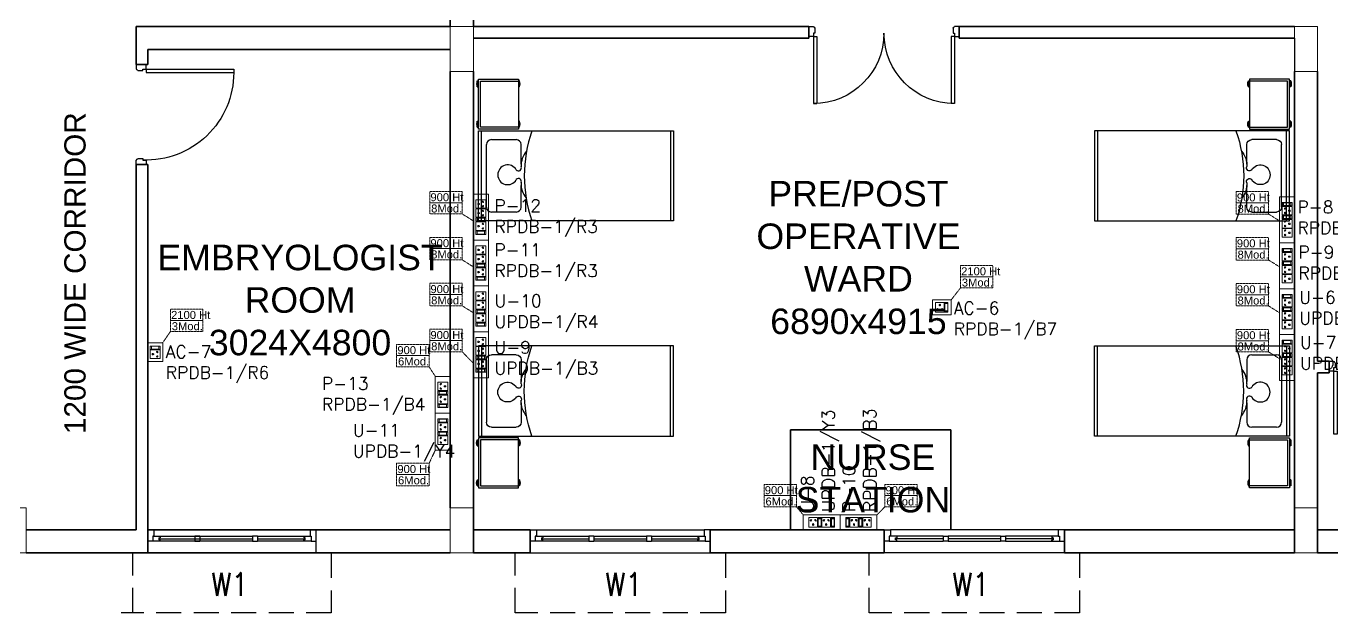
# Model space of a CAD drawing. Extents: x 2982526 to 3410143, y -1442121 to -1332990.
# Drawn here: x 3158256 to 3171304, y -1375970 to -1370105 of the extents above; entities that cross this region are included whole.
import ezdxf
from ezdxf.enums import TextEntityAlignment as Align

# ---------------------------------------------------------------- set-up
doc = ezdxf.new("R2010")
doc.units = 0
doc.header["$MEASUREMENT"] = 0
for name, pattern in [('1', [0, 0, 0]), ('DASHED', [0.75, 0.5, -0.25]), ('DASHED2', [0.375, 0.25, -0.125])]:
    doc.linetypes.add(name, pattern=pattern)
doc.layers.add('CFT_LOOPING', color=7, linetype='1', lineweight=0, true_color=0xd6d600)
doc.layers.add('ELE-6A AC SOCKET', color=7, linetype='Continuous', lineweight=0, true_color=0x00ceb6)
for name, color, linetype in [('Chajja', 7, 'DASHED'), ('DOOR', 40, 'Continuous'), ('furniture', 33, 'Continuous'), ('Plan', 44, 'Continuous'), ('TEXT', 5, '1'), ('W1', 7, 'Continuous')]:
    doc.layers.add(name, color=color, linetype=linetype)
for name, color, linetype, lineweight in [('Column', 162, 'Continuous', 13), ('ELE-2NOS OF 6-16 RAW POWER SOCKET', 1, 'Continuous', 0), ('ELE-3NOS 6-16A POWER SOCKET', 5, 'Continuous', 0), ('ELE-8M 6-16A UPS SOCKET', 223, 'Continuous', 0), ('ELE-POWER SOCKET TEXT', 7, 'Continuous', 5), ('ELE. 2N0S OF 6-16 UPS SOCKETS', 191, 'Continuous', 0), ('WALL', 7, '1', 35), ('windows', 4, 'Continuous', 0)]:
    doc.layers.add(name, color=color, linetype=linetype, lineweight=lineweight)
doc.styles.add('ARIAL', font='arial.ttf')
doc.styles.add('ROMANS', font='romans.shx')

# ---------------------------------------------------------------- blocks, each defined once
blk = doc.blocks.new('A$C19B8274B')
at = {"layer": 'DOOR'}
for p, q in [((-45, 925), (-80, 925)), ((-80, 50), (-80, 925)), ((-45, 50), (-45, 925)), ((-45, 50), (-80, 50)), ((-955, -50), (-955, -47.5)), ((-940, -35), (-942.5, -35)), ((-60, -35), (-57.5, -35)), ((-45, -50), (-45, -47.5))]:
    blk.add_line(p, q, dxfattribs=at)
for points in [[(-940, 15), (-955, 15), (-955, 50), (-1000, 50), (-1000, -50), (-955, -50)], [(-940, -35), (-940, 15)], [(-60, 15), (-45, 15), (-45, 50), (0, 50), (0, -50), (-45, -50)], [(-60, -35), (-60, 15)]]:
    blk.add_lwpolyline(points, dxfattribs=at)
at = {"layer": 'DOOR', "color": 145}
blk.add_arc((-80, 50), 875, 90, 182.29244, dxfattribs=at)
at = {"layer": 'DOOR'}
for centre, start, end in [((-955, -35), 270, 0), ((-45, -35), 180, 270)]:
    blk.add_arc(centre, 12.5, start, end, dxfattribs=at)
blk = doc.blocks.new('A$C5E6D2A54')
at = {"layer": 'furniture', "color": 8}
for p, q in [((-442, 400), (-1342, 400)), ((-1342, 400), (-1342, -1550)), ((-442, -1550), (-442, 400)), ((-442, 370), (-1342, 370)), ((-1254, 270), (-1254, 22)), ((-580, 319), (-1205, 319)), ((-531, 22), (-531, 270)), ((-1010, -27), (-1205, -27)), ((-580, -27), (-796, -27)), ((-1342, -1520), (-442, -1520)), ((-1342, -1550), (-442, -1550))]:
    blk.add_line(p, q, dxfattribs=at)
at = {"layer": 'furniture', "color": 8, "extrusion": (0, 0, -1)}
for centre, major_axis, ratio, start_param, end_param in [((-1205, 270), (34.8, 34.8), 1, 3.926991, 5.497787), ((-580, 270), (-34.8, 34.8), 1, 0.785398, 2.356194), ((-903, 107), (99, 0), 0.994805, 2.082243, 7.342535), ((-1205, 22), (-34.8, 34.8), 1, 3.926991, 5.497787), ((-971, -1), (-3.7, 29), 1, 0.827079, 3.777674), ((-836, -1), (3.5, 29), 1, 2.514084, 5.464678), ((-580, 22), (34.8, 34.8), 1, 0.785398, 2.356194), ((-892, -1416), (0, 1357), 0.999449, -0.338206, 0.338206), ((-995, -243), (-153, 153), 1, 0.057548, 0.834547), ((-812, -243), (69, 205), 0.993949, -0.370916, 0.370916)]:
    blk.add_ellipse(centre, major_axis=major_axis, ratio=ratio, start_param=start_param, end_param=end_param, dxfattribs=at)
blk = doc.blocks.new('A$C258329DF')
at = {"layer": 'furniture', "color": 8}
for p, q in [((242, 428), (742, 428)), ((242, 28), (242, 428)), ((260, 440), (260, 428)), ((320, 440), (260, 440)), ((261, 48), (261, 428)), ((320, 440), (320, 428)), ((661, 440), (661, 428)), ((721, 440), (661, 440)), ((721, 440), (721, 428)), ((722, 428), (722, 48)), ((742, 428), (742, 28)), ((742, 28), (242, 28)), ((260, 16), (260, 28)), ((320, 16), (260, 16)), ((722, 48), (261, 48)), ((320, 16), (320, 28)), ((661, 16), (661, 28)), ((721, 16), (661, 16)), ((721, 16), (721, 28))]:
    blk.add_line(p, q, dxfattribs=at)
for centre, start, end in [((290, 354), 71.0754, 108.9246), ((691, 354), 71.0754, 108.9246), ((290, 102), 251.0754, 288.9246), ((691, 102), 251.0754, 288.9246)]:
    blk.add_arc(centre, 91.1, start, end, dxfattribs=at)
blk = doc.blocks.new('A$C45A5314D')
at = {"layer": 'furniture', "ltscale": 0.75, "rotation": 270}
blk.add_blockref('A$C258329DF', (-1978, 1209), dxfattribs=at)
at = {"layer": 'furniture', "color": 233, "xscale": -1, "rotation": 90}
blk.add_blockref('A$C5E6D2A54', (-1550, -892), dxfattribs=at)
blk = doc.blocks.new('21500')
at = {"layer": 'DOOR'}
for p, q in [((45, 100), (45, 770)), ((45, 770), (80, 770)), ((80, 100), (80, 770)), ((1420, 100), (1420, 770)), ((1455, 770), (1420, 770)), ((1455, 100), (1455, 770)), ((45, 100), (80, 100)), ((45, 0), (45, 2.5)), ((60, 15), (57.5, 15)), ((1455, 100), (1420, 100)), ((1440, 15), (1442.5, 15)), ((1455, 0), (1455, 2.5))]:
    blk.add_line(p, q, dxfattribs=at)
for points in [[(60, 65), (45, 65), (45, 100), (0, 100), (0, 0), (45, 0)], [(60, 15), (60, 65)], [(1440, 65), (1455, 65), (1455, 100), (1500, 100), (1500, 0), (1455, 0)], [(1440, 15), (1440, 65)]]:
    blk.add_lwpolyline(points, dxfattribs=at)
at = {"layer": 'DOOR', "color": 145}
for centre, start, end in [((45, 65), 0, 90), ((1455, 65), 90, 180)]:
    blk.add_arc(centre, 705, start, end, dxfattribs=at)
at = {"layer": 'DOOR'}
for centre, start, end in [((45, 15), 270, 0), ((1455, 15), 180, 270)]:
    blk.add_arc(centre, 12.5, start, end, dxfattribs=at)
blk = doc.blocks.new('750')
at = {"layer": 'DOOR'}
for p, q in [((-50, 705), (-47.5, 705)), ((-35, 690), (-35, 692.5)), ((-50, 45), (-47.5, 45)), ((-35, 60), (-35, 57.5)), ((50, 45), (50, 80)), ((50, 80), (675, 80)), ((50, 45), (675, 45)), ((675, 45), (675, 80))]:
    blk.add_line(p, q, dxfattribs=at)
for points in [[(15, 690), (15, 705), (50, 705), (50, 750), (-50, 750), (-50, 705)], [(-35, 690), (15, 690)], [(15, 60), (15, 45), (50, 45), (50, 0), (-50, 0), (-50, 45)], [(-35, 60), (15, 60)]]:
    blk.add_lwpolyline(points, dxfattribs=at)
for centre, start, end in [((-35, 705), 180, 270), ((-35, 45), 90, 180)]:
    blk.add_arc(centre, 12.5, start, end, dxfattribs=at)
at = {"layer": 'DOOR', "color": 145}
blk.add_arc((15, 45), 660, 0, 90, dxfattribs=at)
blk = doc.blocks.new('6w')
at = {"layer": 'Plan', "color": 8}
for p, q in [((-36, 9.2), (-36, 0)), ((-36, 9.2), (36, 9.2)), ((36, 9.2), (36, 0)), ((-33.5, 2.5), (-12.5, 2.5)), ((-33.5, 0), (33.5, 0)), ((-31, 4), (-31.5, 4)), ((-31.5, 3.25), (-31.5, 4)), ((-31.5, 3.61), (-12.5, 3.61)), ((-31.5, 3.25), (-31, 3.25)), ((-31, 4.5), (-31, 4)), ((-31, 2.5), (-31, 3.25)), ((-12.5, 2.5), (-12.5, 4.5)), ((-12.5, 4.5), (-10.5, 4.5)), ((-10.5, 2.5), (-12.5, 2.5)), ((-10.5, 2.5), (-10.5, 4.5)), ((-10.5, 3.61), (10.5, 3.61)), ((-10.5, 2.5), (10.5, 2.5)), ((10.5, 4.5), (12.5, 4.5)), ((10.5, 2.5), (10.5, 4.5)), ((12.5, 2.5), (10.5, 2.5)), ((12.5, 2.5), (12.5, 4.5)), ((34, 4.5), (12.5, 4.5)), ((12.5, 3.61), (31.5, 3.61)), ((12.5, 2.5), (33.5, 2.5)), ((31, 4.5), (31, 4)), ((31, 4), (31.5, 4)), ((31.5, 3.25), (31, 3.25)), ((31, 2.5), (31, 3.25)), ((31.5, 4), (31.5, 3.25))]:
    blk.add_line(p, q, dxfattribs=at)
for points in [[(-34, 4.5), (-36, 4.5), (-36, 0), (-33.5, 0), (-33.5, 2.5), (-34, 2.5), (-34, 4.5)], [(34, 4.5), (36, 4.5), (36, 0), (33.5, 0), (33.5, 2.5), (34, 2.5), (34, 4.5)]]:
    blk.add_lwpolyline(points, close=True, dxfattribs=at)
for points in [[(-12.5, 4.5), (-34, 4.5)], [(10.5, 4.5), (-10.5, 4.5)]]:
    blk.add_lwpolyline(points, dxfattribs=at)
blk = doc.blocks.new('Q5YYYU')
at = {"layer": 'Chajja', "color": 8, "linetype": 'DASHED', "ltscale": 500}
for p, q in [((22609.0776, -600), (22609.0776, 0.0001)), ((24594.0776, 0.0001), (24594.0776, -600)), ((24594.0776, -600), (22494.0776, -600))]:
    blk.add_line(p, q, dxfattribs=at)
for points in [[(28531.2871, 0.0001), (28531.2871, -600), (26431.2871, -600), (26431.2871, 0.0001)], [(32069.9159, 0.0001), (32069.9159, -600), (29969.9159, -600), (29969.9159, 0.0001)]]:
    blk.add_lwpolyline(points, dxfattribs=at)
at = {"layer": 'Column'}
for points in [[(26013.2393, 5260), (25783.2393, 5260), (25783.2393, 4810), (26013.2393, 4810)], [(34449.9159, 5260), (34219.9159, 5260), (34219.9159, 4810), (34449.9159, 4810)], [(21544.0776, 450), (21314.0776, 450), (21314.0776, 0), (21544.0776, 0)], [(26013.2393, 450), (25783.2393, 450), (25783.2393, 0), (26013.2393, 0)], [(34449.9159, 450), (34219.9159, 450), (34219.9159, 0), (34449.9159, 0)]]:
    blk.add_lwpolyline(points, close=True, dxfattribs=at)
at = {"layer": 'furniture'}
for p, q in [((33769.9159, 5145), (34219.9159, 5145)), ((34219.9159, 5145), (34219.9159, 4145))]:
    blk.add_line(p, q, dxfattribs=at)
at = {"layer": 'Plan', "color": 8}
for p, q in [((22759.0776, 230), (22821.5776, 230)), ((22759.0776, 117.5), (22759.0776, 230)), ((22759.0776, 230), (24381.5776, 230)), ((22759.0776, 0), (22759.0776, 230)), ((22809.0776, 167.5), (22809.0776, 117.5)), ((22821.5776, 167.5), (22809.0776, 167.5)), ((22821.5776, 230), (22821.5776, 167.5)), ((22821.5776, 167.5), (23346.5776, 167.5)), ((22871.5776, 148.75), (22884.0776, 148.75)), ((22871.5776, 148.75), (22871.5776, 130)), ((22871.5776, 139.8246), (23346.5776, 139.8246)), ((22884.0776, 167.5), (22884.0776, 148.75)), ((23281.5776, 167.5), (23231.5776, 167.5)), ((23231.5776, 167.5), (23231.5776, 117.5)), ((23281.5776, 167.5), (23806.5776, 167.5)), ((23281.5776, 167.5), (23281.5776, 117.5)), ((23281.5776, 139.8246), (23806.5776, 139.8246)), ((23806.5776, 167.5), (23806.5776, 117.5)), ((23856.5776, 167.5), (23806.5776, 167.5)), ((23856.5776, 167.5), (24381.5776, 167.5)), ((23856.5776, 167.5), (23856.5776, 117.5)), ((23856.5776, 139.8246), (24331.5776, 139.8246)), ((24319.0776, 167.5), (24319.0776, 148.75)), ((24331.5776, 148.75), (24319.0776, 148.75)), ((24331.5776, 130), (24331.5776, 148.75)), ((24381.5776, 230), (24381.5776, 167.5)), ((24444.0776, 230), (24381.5776, 230)), ((24381.5776, 167.5), (24394.0776, 167.5)), ((24394.0776, 167.5), (24394.0776, 117.5)), ((24444.0776, 117.5), (24444.0776, 230)), ((24444.0776, 0), (24444.0776, 230)), ((22809.0776, 117.5), (22759.0776, 117.5)), ((23346.5776, 117.5), (22809.0776, 117.5)), ((22809.0776, 117.5), (22809.0776, 117.5)), ((22884.0776, 130), (22871.5776, 130)), ((22884.0776, 117.5), (22884.0776, 130)), ((23231.5776, 117.5), (23281.5776, 117.5)), ((23806.5776, 117.5), (23281.5776, 117.5)), ((23806.5776, 117.5), (23856.5776, 117.5)), ((24394.0776, 117.5), (23856.5776, 117.5)), ((24319.0776, 117.5), (24319.0776, 130)), ((24319.0776, 130), (24331.5776, 130)), ((24394.0776, 117.5), (24394.0776, 117.5)), ((24394.0776, 117.5), (24444.0776, 117.5)), ((22644.0776, 0), (24444.0776, 0))]:
    blk.add_line(p, q, dxfattribs=at)
at = {"layer": 'WALL', "color": 8}
for p, q in [((25783.2393, 5260), (25783.2393, 5449.6716)), ((26013.2393, 5260), (26013.2393, 5449.6716)), ((22644.0776, 4880), (22644.0776, 5260)), ((25783.2393, 5260), (22644.0776, 5260)), ((26013.2393, 5260), (29366.5776, 5260)), ((29366.5776, 5260), (29366.5776, 5145)), ((30866.5776, 5260), (30866.5776, 5145)), ((30866.5776, 5260), (34219.9159, 5260)), ((33644.4836, 5260), (34219.9159, 5260)), ((26013.2393, 5145), (29366.5776, 5145)), ((30866.5776, 5145), (33644.4836, 5145)), ((33644.4836, 5145), (34219.9159, 5145)), ((22759.0776, 4880), (22759.0776, 5030)), ((25783.2393, 5030), (22759.0776, 5030)), ((22759.0776, 4880), (22644.0776, 4880)), ((25783.2393, 4810), (25783.2393, 2230)), ((26013.2393, 4810), (26013.2393, 230)), ((34219.9159, 4810), (34219.9159, 3680)), ((34449.9159, 4810), (34449.9159, 3680)), ((22759.0776, 3880), (22644.0776, 3880)), ((22644.0776, 230), (22644.0776, 3880)), ((22759.0776, 0), (22759.0776, 3880)), ((34219.9159, 3680), (34219.9159, 230)), ((34449.9159, 3680), (34449.9159, 1915)), ((25783.2393, 2230), (25783.2393, 450)), ((34564.9159, 1915), (34449.9159, 1915)), ((34564.9159, 1913.1695), (34564.9159, 1798.1695)), ((34564.9159, 1800), (34449.9159, 1800)), ((34449.9159, 1800), (34449.9159, 230)), ((29183.0698, 1230), (30783.0698, 1230)), ((29183.0698, 230), (29183.0698, 1230)), ((30783.0698, 1230), (30783.0698, 230)), ((26013.2393, 0), (26013.2393, 450)), ((34219.9159, 0), (34219.9159, 450)), ((34449.9159, 0), (34449.9159, 450)), ((22644.0776, 230), (21544.0776, 230)), ((25783.2393, 230), (22759.0776, 230)), ((26013.2393, 230), (26581.2871, 230)), ((28381.2871, 230), (30119.9159, 230)), ((31919.9159, 230), (34219.9159, 230)), ((36249.9159, 230), (34449.9159, 230)), ((21544.0776, 0), (25783.2393, 0)), ((26013.2393, 0), (26581.2871, 0)), ((28381.2871, 0), (30119.9159, 0)), ((31919.9159, 0), (34219.9159, 0)), ((36249.9159, 0), (34449.9159, 0))]:
    blk.add_line(p, q, dxfattribs=at)
at = {"layer": 'WALL'}
for points in [[(26581.2871, 230), (26581.2871, 0)], [(28381.2871, 0), (28381.2871, 230)], [(30119.9159, 0), (30119.9159, 230)], [(31919.9159, 0), (31919.9159, 230)]]:
    blk.add_lwpolyline(points, dxfattribs=at)
at = {"layer": 'DOOR', "linetype": 'Continuous', "xscale": -1}
for name, p, rotation in [('21500', (29366.5776, 5260), 180), ('A$C19B8274B', (22694.0776, 4880), 270)]:
    blk.add_blockref(name, p, dxfattribs=dict(at, rotation=rotation))
at = {"layer": 'DOOR', "rotation": 270}
blk.add_blockref('750', (34564.9159, 1865), dxfattribs=at)
at = {"layer": 'furniture', "linetype": 'Continuous'}
for p, rotation in [((28013.2395, 3767.5004), 1.312676984357939e-05), ((32219.9157, 1617.4995), 180.0000131267697)]:
    blk.add_blockref('A$C45A5314D', p, dxfattribs=dict(at, rotation=rotation))
at = {"layer": 'furniture', "linetype": 'Continuous', "xscale": -1}
for p, rotation in [((32219.9157, 3767.5004), 359.9999868732302), ((28013.2395, 1617.4985), 179.9999868732302)]:
    blk.add_blockref('A$C45A5314D', p, dxfattribs=dict(at, rotation=rotation))
at = {"layer": 'windows', "yscale": 25, "rotation": 180}
for p, xscale, zscale in [((27481.2871, 230), -25, 24.99999999999242), ((31019.9159, 230), 25, 25)]:
    blk.add_blockref('6w', p, dxfattribs=dict(at, xscale=xscale, zscale=zscale))
at = {"layer": 'TEXT', "color": 8, "style": 'ARIAL'}
blk.add_text('1200 WIDE CORRIDOR', height=212.5, rotation=90, dxfattribs=at).set_placement((22202.0928, 2795.1854), align=Align.BOTTOM_CENTER)
at = {"layer": 'TEXT', "color": 8, "char_height": 255, "attachment_point": 5, "style": 'ARIAL'}
for s, insert, width in [('PRE/POST \\POPERATIVE WARD\\P6890x4915', (29861.399, 2949.8225), 2454.157572), ('EMBRYOLOGIST\\PROOM\\P3024X4800', (24281.5731, 2525.1413), 2714.454664), ('NURSE STATION', (30005.8544, 742.1984), 2454.157572)]:
    blk.add_mtext(s, dxfattribs=dict(at, insert=insert, width=width))
at = {"layer": 'W1', "color": 8, "style": 'ROMANS', "width": 0.85}
for p in [(23579.6894, -429.4157), (27516.8989, -429.4157), (30984.3041, -429.4157)]:
    blk.add_text('W1', height=230, dxfattribs=at).set_placement(p, align=Align.CENTER)
blk = doc.blocks.new('543WYH')
at = {"layer": 'ELE-2NOS OF 6-16 RAW POWER SOCKET', "color": 30, "linetype": 'ByBlock', "lineweight": 0}
for p, q in [((-124, -57), (-124, -91)), ((-26, -57), (-124, -57)), ((-26, -57), (-124, -57)), ((-124, -91), (-26, -91)), ((-124, -96), (-26, -96)), ((-124, -181), (-124, -96)), ((-113, -60), (-113, -88)), ((-37, -60), (-113, -60)), ((-113, -88), (-37, -88)), ((-110, -60), (-110, -88)), ((-37, -88), (-37, -60)), ((-26, -57), (-26, -91)), ((-26, -91), (-26, -57)), ((-26, -96), (-26, -181)), ((-26, -181), (-124, -181)), ((-124, -187), (-124, -221)), ((-26, -187), (-124, -187)), ((-26, -187), (-124, -187)), ((-124, -221), (-26, -221)), ((-124, -312), (-124, -227)), ((-124, -227), (-26, -227)), ((-113, -190), (-113, -218)), ((-37, -190), (-113, -190)), ((-113, -218), (-37, -218)), ((-110, -190), (-110, -218)), ((-37, -218), (-37, -190)), ((-26, -187), (-26, -221)), ((-26, -221), (-26, -187)), ((-26, -227), (-26, -312)), ((-26, -312), (-124, -312)), ((-124, -402), (-124, -317)), ((-124, -317), (-26, -317)), ((-26, -317), (-26, -402)), ((-26, -402), (-124, -402))]:
    blk.add_line(p, q, dxfattribs=at)
blk.add_lwpolyline([(-150, 0), (-150, -459), (0, -459), (0, 0)], close=True, dxfattribs=at)
for centre, radius, start, end in [((-98, -119), 4.6, 112.6838, 345.0951), ((-94, -115), 5.7, 275.2689, 182.51), ((-98, -159), 4.6, 14.9049, 247.3162), ((-98, -249), 4.6, 112.6838, 345.0951), ((-94, -163), 5.7, 177.49, 84.7311), ((-94, -245), 5.7, 275.2689, 182.51), ((-58, -139), 4.22, 71.4031, 288.5969), ((-51, -139), 6.62, 217.1584, 142.8416), ((-98, -289), 4.6, 14.9049, 247.3162), ((-98, -340), 4.6, 112.6838, 345.0951), ((-98, -379), 4.6, 14.9049, 247.3162), ((-94, -293), 5.7, 177.49, 84.7311), ((-94, -335), 5.7, 275.2689, 182.51), ((-94, -384), 5.7, 177.49, 84.7311), ((-58, -269), 4.22, 71.4031, 288.5969), ((-58, -360), 4.22, 71.4031, 288.5969), ((-51, -269), 6.62, 217.1584, 142.8416), ((-51, -360), 6.62, 217.1584, 142.8416)]:
    blk.add_arc(centre, radius, start, end, dxfattribs=at)
blk = doc.blocks.new('543E')
at = {"layer": 'ELE. 2N0S OF 6-16 UPS SOCKETS', "color": 72, "linetype": 'ByBlock', "lineweight": 0}
for p, q in [((-124, -57), (-124, -91)), ((-26, -57), (-124, -57)), ((-26, -57), (-124, -57)), ((-124, -91), (-26, -91)), ((-124, -96), (-26, -96)), ((-124, -181), (-124, -96)), ((-113, -60), (-113, -88)), ((-37, -60), (-113, -60)), ((-113, -88), (-37, -88)), ((-110, -60), (-110, -88)), ((-37, -88), (-37, -60)), ((-26, -57), (-26, -91)), ((-26, -91), (-26, -57)), ((-26, -96), (-26, -181)), ((-26, -181), (-124, -181)), ((-124, -187), (-124, -221)), ((-26, -187), (-124, -187)), ((-26, -187), (-124, -187)), ((-124, -221), (-26, -221)), ((-124, -312), (-124, -227)), ((-124, -227), (-26, -227)), ((-113, -190), (-113, -218)), ((-37, -190), (-113, -190)), ((-113, -218), (-37, -218)), ((-110, -190), (-110, -218)), ((-37, -218), (-37, -190)), ((-26, -187), (-26, -221)), ((-26, -221), (-26, -187)), ((-26, -227), (-26, -312)), ((-26, -312), (-124, -312)), ((-124, -402), (-124, -317)), ((-124, -317), (-26, -317)), ((-26, -317), (-26, -402)), ((-26, -402), (-124, -402))]:
    blk.add_line(p, q, dxfattribs=at)
blk.add_lwpolyline([(-150, 0), (-150, -459), (0, -459), (0, 0)], close=True, dxfattribs=at)
for centre, radius, start, end in [((-98, -119), 4.6, 112.6838, 345.0951), ((-94, -115), 5.7, 275.2689, 182.51), ((-98, -159), 4.6, 14.9049, 247.3162), ((-98, -249), 4.6, 112.6838, 345.0951), ((-94, -163), 5.7, 177.49, 84.7311), ((-94, -245), 5.7, 275.2689, 182.51), ((-58, -139), 4.22, 71.4031, 288.5969), ((-51, -139), 6.62, 217.1584, 142.8416), ((-98, -289), 4.6, 14.9049, 247.3162), ((-98, -340), 4.6, 112.6838, 345.0951), ((-98, -379), 4.6, 14.9049, 247.3162), ((-94, -293), 5.7, 177.49, 84.7311), ((-94, -335), 5.7, 275.2689, 182.51), ((-94, -384), 5.7, 177.49, 84.7311), ((-58, -269), 4.22, 71.4031, 288.5969), ((-58, -360), 4.22, 71.4031, 288.5969), ((-51, -269), 6.62, 217.1584, 142.8416), ((-51, -360), 6.62, 217.1584, 142.8416)]:
    blk.add_arc(centre, radius, start, end, dxfattribs=at)
blk = doc.blocks.new('5Y3AQY')
at = {"layer": 'ELE. 2N0S OF 6-16 UPS SOCKETS', "color": 72, "lineweight": 0}
for p, q in [((-312, -26), (-278, -26)), ((-312, -124), (-312, -26)), ((-312, -124), (-312, -26)), ((-312, -124), (-278, -124)), ((-278, -124), (-312, -124)), ((-309, -37), (-281, -37)), ((-309, -113), (-309, -37)), ((-309, -40), (-281, -40)), ((-281, -113), (-309, -113)), ((-281, -37), (-281, -113)), ((-278, -26), (-278, -124)), ((-272, -26), (-272, -124)), ((-187, -26), (-272, -26)), ((-272, -124), (-187, -124)), ((-187, -124), (-187, -26)), ((-181, -26), (-148, -26)), ((-181, -124), (-181, -26)), ((-181, -124), (-181, -26)), ((-181, -124), (-148, -124)), ((-148, -124), (-181, -124)), ((-179, -37), (-150, -37)), ((-179, -113), (-179, -37)), ((-179, -40), (-150, -40)), ((-150, -113), (-179, -113)), ((-150, -37), (-150, -113)), ((-148, -26), (-148, -124)), ((-57, -26), (-142, -26)), ((-142, -26), (-142, -124)), ((-142, -124), (-57, -124)), ((-57, -124), (-57, -26))]:
    blk.add_line(p, q, dxfattribs=at)
blk.add_lwpolyline([(-368, 0), (0, 0), (0, -150), (-368, -150)], close=True, dxfattribs=at)
for centre, radius, start, end in [((-254, -56), 5.7, 87.49, 354.7311), ((-249, -52), 4.6, 284.9049, 157.3162), ((-230, -99), 6.62, 127.1584, 52.8416), ((-230, -92), 4.22, 341.4031, 198.5969), ((-210, -52), 4.6, 22.6838, 255.0951), ((-205, -56), 5.7, 185.2689, 92.51), ((-124, -56), 5.7, 87.49, 354.7311), ((-119, -52), 4.6, 284.9049, 157.3162), ((-99, -99), 6.62, 127.1584, 52.8416), ((-99, -92), 4.22, 341.4031, 198.5969), ((-80, -52), 4.6, 22.6838, 255.0951), ((-75, -56), 5.7, 185.2689, 92.51)]:
    blk.add_arc(centre, radius, start, end, dxfattribs=at)
blk = doc.blocks.new('RTUH 6U')
at = {"layer": 'ELE-2NOS OF 6-16 RAW POWER SOCKET', "color": 30, "lineweight": 0, "ltscale": 300}
for p, q in [((-312, -26), (-227, -26)), ((-312, -124), (-312, -26)), ((-227, -124), (-312, -124)), ((-227, -26), (-227, -124)), ((-187, -26), (-221, -26)), ((-221, -26), (-221, -124)), ((-187, -124), (-221, -124)), ((-221, -124), (-187, -124)), ((-190, -37), (-218, -37)), ((-218, -37), (-218, -113)), ((-190, -40), (-218, -40)), ((-218, -113), (-190, -113)), ((-190, -113), (-190, -37)), ((-187, -124), (-187, -26)), ((-187, -124), (-187, -26)), ((-181, -124), (-181, -26)), ((-181, -26), (-96, -26)), ((-96, -124), (-181, -124)), ((-96, -26), (-96, -124)), ((-57, -26), (-91, -26)), ((-91, -26), (-91, -124)), ((-57, -124), (-91, -124)), ((-91, -124), (-57, -124)), ((-60, -37), (-88, -37)), ((-88, -37), (-88, -113)), ((-60, -40), (-88, -40)), ((-88, -113), (-60, -113)), ((-60, -113), (-60, -37)), ((-57, -124), (-57, -26)), ((-57, -124), (-57, -26))]:
    blk.add_line(p, q, dxfattribs=at)
blk.add_lwpolyline([(0, 0), (-368, 0), (-368, -150), (0, -150)], close=True, dxfattribs=at)
for centre, radius, start, end in [((-293, -56), 5.7, 87.49, 354.7311), ((-289, -52), 4.6, 284.9049, 157.3162), ((-269, -99), 6.62, 127.1584, 52.8416), ((-269, -92), 4.22, 341.4031, 198.5969), ((-249, -52), 4.6, 22.6838, 255.0951), ((-245, -56), 5.7, 185.2689, 92.51), ((-163, -56), 5.7, 87.49, 354.7311), ((-159, -52), 4.6, 284.9049, 157.3162), ((-139, -99), 6.62, 127.1584, 52.8416), ((-139, -92), 4.22, 341.4031, 198.5969), ((-119, -52), 4.6, 22.6838, 255.0951), ((-115, -56), 5.7, 185.2689, 92.51)]:
    blk.add_arc(centre, radius, start, end, dxfattribs=at)
blk = doc.blocks.new('EQ2WE')
at = {"layer": 'ELE-6A AC SOCKET', "lineweight": 0}
for p, q in [((-99, 170), (-215, 170)), ((-215, 170), (-215, 36)), ((-215, 36), (-99, 36)), ((-99, 36), (-99, 170)), ((-91, 36), (-91, 170)), ((-91, 170), (-45, 170)), ((-45, 170), (-91, 170)), ((-45, 36), (-91, 36)), ((-87, 51), (-87, 155)), ((-87, 155), (-48, 155)), ((-48, 55), (-87, 55)), ((-48, 51), (-87, 51)), ((-48, 155), (-48, 51)), ((-45, 170), (-45, 36)), ((-45, 170), (-45, 36))]:
    blk.add_line(p, q, dxfattribs=at)
blk.add_lwpolyline([(0, 0), (-257, 0), (-257, 206), (0, 206)], close=True, dxfattribs=at)
for centre, radius, start, end in [((-190, 77), 7.83, 5.2689, 272.51), ((-184, 72), 6.31, 202.6838, 75.0951), ((-157, 136), 9.08, 307.1584, 232.8416), ((-157, 127), 5.79, 161.4031, 18.5969), ((-130, 72), 6.31, 104.9049, 337.3162), ((-124, 77), 7.83, 267.49, 174.7311)]:
    blk.add_arc(centre, radius, start, end, dxfattribs=at)

msp = doc.modelspace()

# ---------------------------------------------------------------- linework, layer by layer
at = {"layer": 'CFT_LOOPING', "color": 7, "linetype": 'DASHED2', "ltscale": 5}
for p, q in [((3162613.8, -1371982.6), (3162725.1, -1372052.3)), ((3170781.7, -1372052.3), (3170671.9, -1371984.4)), ((3162613.8, -1372441.7), (3162725.1, -1372511.4)), ((3170781.7, -1372511.4), (3170671.9, -1372443.5)), ((3167500.5, -1372840.9), (3167592, -1372722.8)), ((3162613.8, -1372900.9), (3162725.1, -1372970.5)), ((3170781.7, -1372970.5), (3170671.9, -1372902.6)), ((3159620.9, -1373269.8), (3159697.2, -1373159)), ((3162613.8, -1373360), (3162725.1, -1373475.4)), ((3170781.7, -1373429.7), (3170671.9, -1373361.7)), ((3162283.2, -1373511), (3162345.1, -1373606.3)), ((3162283.2, -1374474), (3162345.1, -1374343.2)), ((3165954.5, -1374910.7), (3166021.4, -1374989.8)), ((3166836.6, -1374910.7), (3166758.4, -1374989.8))]:
    msp.add_line(p, q, dxfattribs=at)
at = {"layer": 'CFT_LOOPING', "color": 7, "linetype": 'DASHED2', "ltscale": 5, "elevation": 0}
for points in [[(3162289, -1371757.6), (3162613.8, -1371757.6), (3162613.8, -1371870.1), (3162289, -1371870.1)], [(3170347.1, -1371759.4), (3170671.9, -1371759.4), (3170671.9, -1371871.9), (3170347.1, -1371871.9)], [(3162289, -1371870.1), (3162613.8, -1371870.1), (3162613.8, -1371982.6), (3162289, -1371982.6)], [(3170347.1, -1371871.9), (3170671.9, -1371871.9), (3170671.9, -1371984.4), (3170347.1, -1371984.4)], [(3162289, -1372216.7), (3162613.8, -1372216.7), (3162613.8, -1372329.2), (3162289, -1372329.2)], [(3170347.1, -1372218.5), (3170671.9, -1372218.5), (3170671.9, -1372331), (3170347.1, -1372331)], [(3162289, -1372329.2), (3162613.8, -1372329.2), (3162613.8, -1372441.7), (3162289, -1372441.7)], [(3170347.1, -1372331), (3170671.9, -1372331), (3170671.9, -1372443.5), (3170347.1, -1372443.5)], [(3162289, -1372675.9), (3162613.8, -1372675.9), (3162613.8, -1372788.4), (3162289, -1372788.4)], [(3170347.1, -1372677.6), (3170671.9, -1372677.6), (3170671.9, -1372790.1), (3170347.1, -1372790.1)], [(3162289, -1372788.4), (3162613.8, -1372788.4), (3162613.8, -1372900.9), (3162289, -1372900.9)], [(3170347.1, -1372790.1), (3170671.9, -1372790.1), (3170671.9, -1372902.6), (3170347.1, -1372902.6)], [(3162289, -1373135), (3162613.8, -1373135), (3162613.8, -1373247.5), (3162289, -1373247.5)], [(3170347.1, -1373136.7), (3170671.9, -1373136.7), (3170671.9, -1373249.2), (3170347.1, -1373249.2)], [(3161958.4, -1373286), (3162283.2, -1373286), (3162283.2, -1373398.5), (3161958.4, -1373398.5)], [(3162289, -1373247.5), (3162613.8, -1373247.5), (3162613.8, -1373360), (3162289, -1373360)], [(3170347.1, -1373249.2), (3170671.9, -1373249.2), (3170671.9, -1373361.7), (3170347.1, -1373361.7)], [(3161958.4, -1373398.5), (3162283.2, -1373398.5), (3162283.2, -1373511), (3161958.4, -1373511)], [(3161958.4, -1374474), (3162283.2, -1374474), (3162283.2, -1374586.5), (3161958.4, -1374586.5)], [(3161958.4, -1374586.5), (3162283.2, -1374586.5), (3162283.2, -1374699), (3161958.4, -1374699)], [(3165629.7, -1374685.7), (3165954.5, -1374685.7), (3165954.5, -1374798.2), (3165629.7, -1374798.2)], [(3166836.6, -1374685.7), (3167161.4, -1374685.7), (3167161.4, -1374798.2), (3166836.6, -1374798.2)], [(3165629.7, -1374798.2), (3165954.5, -1374798.2), (3165954.5, -1374910.7), (3165629.7, -1374910.7)], [(3166836.6, -1374798.2), (3167161.4, -1374798.2), (3167161.4, -1374910.7), (3166836.6, -1374910.7)]]:
    msp.add_lwpolyline(points, close=True, dxfattribs=at)
at = {"layer": 'CFT_LOOPING', "color": 7, "linetype": 'DASHED2', "ltscale": 5}
for points in [[(3167592, -1372497.8), (3167916.8, -1372497.8), (3167916.8, -1372610.3), (3167592, -1372610.3)], [(3167592, -1372610.3), (3167916.8, -1372610.3), (3167916.8, -1372722.8), (3167592, -1372722.8)], [(3159697.2, -1372934), (3160022, -1372934), (3160022, -1373046.5), (3159697.2, -1373046.5)], [(3159697.2, -1373046.5), (3160022, -1373046.5), (3160022, -1373159), (3159697.2, -1373159)]]:
    msp.add_lwpolyline(points, close=True, dxfattribs=at)

# ---------------------------------------------------------------- block references
at = {"layer": 'ELE-2NOS OF 6-16 RAW POWER SOCKET', "color": 3, "linetype": 'ByBlock', "xscale": -1, "rotation": 89.99999999999993}
msp.add_blockref('RTUH 6U', (3162345.1, -1373974.8), dxfattribs=at)
at = {"layer": 'ELE-2NOS OF 6-16 RAW POWER SOCKET', "color": 3, "linetype": 'ByBlock', "xscale": -1}
msp.add_blockref('RTUH 6U', (3166389.9, -1374989.8), dxfattribs=at)
at = {"layer": 'ELE-3NOS 6-16A POWER SOCKET', "color": 254, "linetype": 'ByBlock', "true_color": 0xdebad0, "rotation": 180}
for p in [(3162725.1, -1372243.5), (3162725.1, -1372702.6)]:
    msp.add_blockref('543WYH', p, dxfattribs=at)
at = {"layer": 'ELE-3NOS 6-16A POWER SOCKET', "color": 254, "linetype": 'ByBlock', "true_color": 0xdebad0}
for p in [(3170931.7, -1371811.4), (3170931.7, -1372270.5)]:
    msp.add_blockref('543WYH', p, dxfattribs=at)
at = {"layer": 'ELE-6A AC SOCKET', "color": 254, "linetype": 'ByBlock', "true_color": 0xdebad0, "xscale": 0.72861454468451, "yscale": 0.72861454468451, "zscale": 0.72861454468451}
msp.add_blockref('EQ2WE', (3167500.5, -1372990.9), dxfattribs=at)
at = {"layer": 'ELE-6A AC SOCKET', "color": 254, "linetype": 'ByBlock', "true_color": 0xdebad0, "xscale": 0.72861454468451, "yscale": 0.72861454468451, "zscale": 0.72861454468451, "rotation": 90}
msp.add_blockref('EQ2WE', (3159620.9, -1373269.8), dxfattribs=at)
at = {"layer": 'ELE-8M 6-16A UPS SOCKET', "color": 254, "linetype": 'ByBlock', "true_color": 0xdebad0, "rotation": 180}
for p in [(3162725.1, -1373161.7), (3162725.1, -1373620.9)]:
    msp.add_blockref('543E', p, dxfattribs=at)
at = {"layer": 'ELE-8M 6-16A UPS SOCKET', "color": 254, "linetype": 'ByBlock', "true_color": 0xdebad0}
for p in [(3170931.7, -1372729.7), (3170931.7, -1373188.8)]:
    msp.add_blockref('543E', p, dxfattribs=at)
at = {"layer": 'ELE. 2N0S OF 6-16 UPS SOCKETS', "color": 3, "linetype": 'ByBlock', "xscale": -1, "rotation": 90.00000000000001}
msp.add_blockref('5Y3AQY', (3162345.1, -1374343.2), dxfattribs=at)
at = {"layer": 'ELE. 2N0S OF 6-16 UPS SOCKETS', "color": 3, "linetype": 'ByBlock', "xscale": -1}
msp.add_blockref('5Y3AQY', (3166021.4, -1374989.8), dxfattribs=at)
at = {"layer": 'WALL', "color": 240, "true_color": 0xed1f24}
msp.add_blockref('Q5YYYU', (3136711.8, -1375369.8), dxfattribs=at)

# ---------------------------------------------------------------- texts
at = {"layer": 'ELE-POWER SOCKET TEXT', "char_height": 125, "width": 270.335, "attachment_point": 1}
for s, insert in [('{\\Fromans.shx|c228;P-12\\PRPDB-1/R3\\P}', (3162935.6, -1371837.7)), ('{\\Fromans.shx|c228;P-8\\PRPDB-1/B2\\P}', (3170961.1, -1371851.5)), ('{\\Fromans.shx|c228;P-11\\PRPDB-1/R3\\P}', (3162935.6, -1372279.3)), ('{\\Fromans.shx|c228;P-9\\PRPDB-1/B2\\P}', (3170970.5, -1372302.9)), ('{\\Fromans.shx|c228;U-10\\PUPDB-1/R4\\P}', (3162935.6, -1372788.9)), ('{\\Fromans.shx|c228;U-6\\PUPDB-1/B2\\P}', (3170978, -1372753.7)), ('{\\Fromans.shx|c228;AC-6\\PRPDB-1/B7\\P}', (3167526.1, -1372861.2)), ('{\\Fromans.shx|c228;U-7\\PUPDB-1/R3\\P}', (3170985.5, -1373204.8)), ('{\\Fromans.shx|c228;AC-7\\PRPDB-1/R6\\P}', (3159651.7, -1373297.4)), ('{\\Fromans.shx|c228;U-9\\PUPDB-1/B3\\P}', (3162935.6, -1373253.9)), ('{\\Fromans.shx|c228;P-13\\PRPDB-1/B4\\P}', (3161212.1, -1373614.4)), ('{\\Fromans.shx|c228;U-11\\PUPDB-1/Y4\\P}', (3161521, -1374082.8))]:
    msp.add_mtext(s, dxfattribs=dict(at, insert=insert))
at = {"layer": 'ELE-POWER SOCKET TEXT', "char_height": 125, "width": 270.335, "attachment_point": 1, "rotation": 90}
for s, insert in [('{\\Fromans.shx|c228;U-8\\PUPDB-1/Y3\\P}', (3166002.2, -1374961.1)), ('{\\Fromans.shx|c228;P-10\\PRPDB-1/B3\\P}', (3166415.6, -1374961.1))]:
    msp.add_mtext(s, dxfattribs=dict(at, insert=insert))
at = {"layer": 'TEXT', "color": 7, "char_height": 80, "attachment_point": 1}
for s, insert, width in [('\\A1;{\\fArial|b0|i0|c0|p34;900 Ht\\P}', (3162296.4, -1371775.7), 8957.987), ('\\A1;{\\fArial|b0|i0|c0|p34;8Mod.\\P}', (3162303.4, -1371888.2), 352.575), ('\\A1;{\\fArial|b0|i0|c0|p34;900 Ht\\P}', (3170354.6, -1371777.4), 8957.987), ('\\A1;{\\fArial|b0|i0|c0|p34;8Mod.\\P}', (3170361.6, -1371889.9), 352.575), ('\\A1;{\\fArial|b0|i0|c0|p34;900 Ht\\P}', (3162296.4, -1372234.8), 8957.987), ('\\A1;{\\fArial|b0|i0|c0|p34;900 Ht\\P}', (3170354.6, -1372236.6), 8957.987), ('\\A1;{\\fArial|b0|i0|c0|p34;8Mod.\\P}', (3162303.4, -1372347.3), 352.575), ('\\A1;{\\fArial|b0|i0|c0|p34;8Mod.\\P}', (3170361.6, -1372349.1), 352.575), ('\\A1;{\\fArial|b0|i0|c0|p34;2100 Ht\\P}', (3167599.4, -1372515.9), 8957.987), ('\\A1;{\\fArial|b0|i0|c0|p34;3Mod.\\P}', (3167606.5, -1372628.4), 352.575), ('\\A1;{\\fArial|b0|i0|c0|p34;900 Ht\\P}', (3162296.4, -1372693.9), 8957.987), ('\\A1;{\\fArial|b0|i0|c0|p34;8Mod.\\P}', (3162303.4, -1372806.4), 352.575), ('\\A1;{\\fArial|b0|i0|c0|p34;900 Ht\\P}', (3170354.6, -1372695.7), 8957.987), ('\\A1;{\\fArial|b0|i0|c0|p34;8Mod.\\P}', (3170361.6, -1372808.2), 352.575), ('\\A1;{\\fArial|b0|i0|c0|p34;2100 Ht\\P}', (3159704.6, -1372952.1), 8957.987), ('\\A1;{\\fArial|b0|i0|c0|p34;3Mod.\\P}', (3159711.6, -1373064.6), 352.575), ('\\A1;{\\fArial|b0|i0|c0|p34;900 Ht\\P}', (3162296.4, -1373153.1), 8957.987), ('\\A1;{\\fArial|b0|i0|c0|p34;900 Ht\\P}', (3170354.6, -1373154.8), 8957.987), ('\\A1;{\\fArial|b0|i0|c0|p34;900 Ht\\P}', (3161965.9, -1373304.1), 8957.987), ('\\A1;{\\fArial|b0|i0|c0|p34;8Mod.\\P}', (3162303.4, -1373265.6), 352.575), ('\\A1;{\\fArial|b0|i0|c0|p34;8Mod.\\P}', (3170361.6, -1373267.3), 352.575), ('\\A1;{\\fArial|b0|i0|c0|p34;6Mod.\\P}', (3161972.9, -1373416.6), 352.575), ('\\A1;{\\fArial|b0|i0|c0|p34;900 Ht\\P}', (3161965.9, -1374492.1), 8957.987), ('\\A1;{\\fArial|b0|i0|c0|p34;6Mod.\\P}', (3161972.9, -1374604.6), 352.575), ('\\A1;{\\fArial|b0|i0|c0|p34;900 Ht\\P}', (3165637.1, -1374703.8), 8957.987), ('\\A1;{\\fArial|b0|i0|c0|p34;900 Ht\\P}', (3166844, -1374703.8), 8957.987), ('\\A1;{\\fArial|b0|i0|c0|p34;6Mod.\\P}', (3165644.2, -1374816.3), 352.575), ('\\A1;{\\fArial|b0|i0|c0|p34;6Mod.\\P}', (3166851, -1374816.3), 352.575)]:
    msp.add_mtext(s, dxfattribs=dict(at, insert=insert, width=width))

doc.saveas('drawing.dxf')
